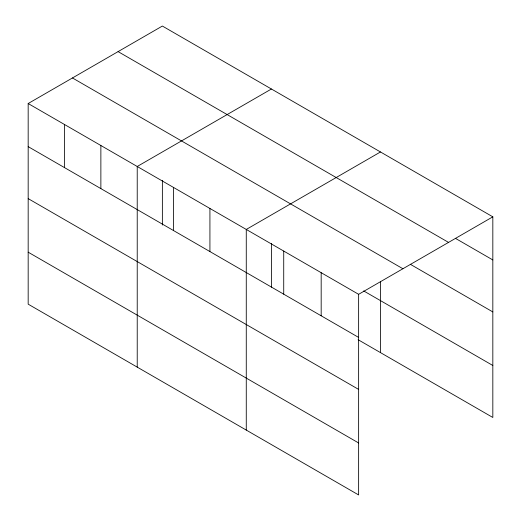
<?xml version="1.0" encoding="UTF-8"?>
<svg xmlns="http://www.w3.org/2000/svg" width="521" height="521" viewBox="0 0 521 521"><rect width="100%" height="100%" fill="white"/><g stroke="black" fill="none" stroke-linecap="round" stroke-linejoin="round"><path stroke-width="0.78" d="M28.173 103.529L358.63 294.313L358.63 494.95L28.173 304.166L28.173 103.529L162.37 26.05L492.827 216.834L492.827 417.471L358.103 339.692M271.421 89.006L137.225 166.486L137.225 367.123M380.473 151.969L246.27 229.448L246.27 430.085M358.63 294.313L492.827 216.834M455.374 238.318L492.827 259.94M118.085 51.618L448.542 242.402M410.294 264.277L492.827 311.929M72.458 77.961L402.915 268.745M363.697 290.933L492.827 365.488M28.173 146.635L358.63 337.419M28.173 198.618L358.63 389.408M28.173 252.177L358.63 442.967M380.473 281.952L380.473 352.606M321.177 272.691L321.177 315.798M283.724 251.07L283.724 294.176M271.421 243.346L271.421 287.208M209.924 208.459L209.924 251.565M173.571 187.475L173.571 230.582M162.37 180.383L162.37 225.059M100.872 145.502L100.872 188.609M64.526 124.512L64.526 167.619"/></g></svg>
